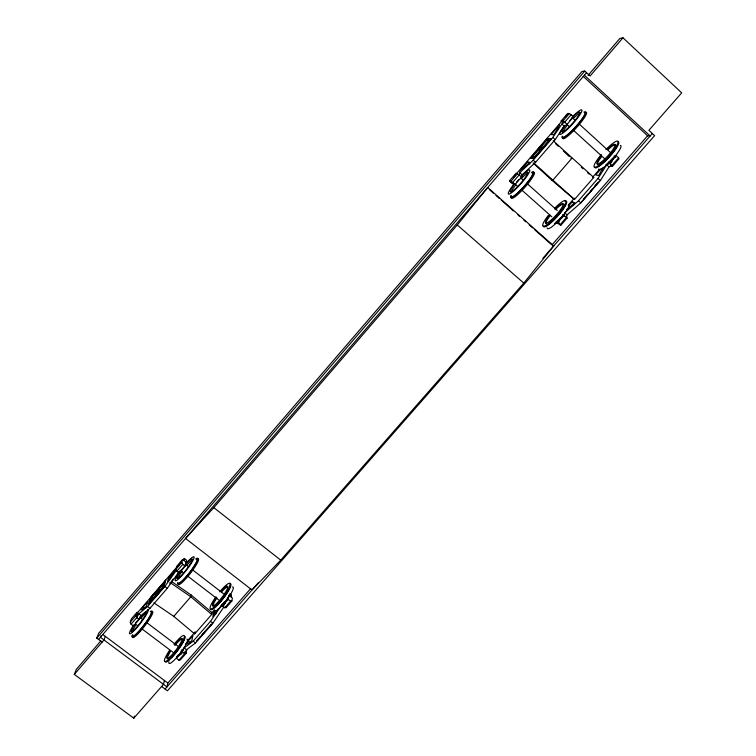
<?xml version="1.0" encoding="UTF-8"?>
<svg xmlns="http://www.w3.org/2000/svg" width="756" height="756" viewBox="0 0 756 756"><rect width="100%" height="100%" fill="white"/><g stroke="black" fill="none" stroke-linecap="round" stroke-linejoin="round"><path stroke-width="1.13" d="M221.328 605.471L224.787 607.777L226.129 607.607L231.894 601.011L232.347 597.845L228.841 595.142L228.208 599.347L222.425 605.962L221.328 605.471L210.489 621.356L193.196 641.126L184.171 647.958L182.243 651.899L176.545 658.41L178.907 660.186L180.344 659.893L186.033 653.401L186.77 649.924M231.175 596.947L231.478 594.868L229.928 593.668M226.129 607.607L226.29 606.529M556.284 221.839L557.833 222.51L564.278 215.148L564.685 212.842L578.472 200.784L598.053 178.407L606.69 164.799L609.733 163.173L616.282 155.689L618.616 157.824L612.077 165.309L609.024 166.915L600.396 180.542L580.825 202.891L567.009 214.921L566.613 217.237L560.177 224.598L560.754 225.382L567.18 218.04L563.078 214.676L564.628 216.065M215.054 610.338L213.693 611.887L212.861 616.631L218.011 609.081M153.903 602.853L173.785 616.367L194.67 633.944L211.727 614.43L212.049 612.634L191.202 595.048L171.442 581.411M194.67 633.944L195.048 632.082M178.907 660.186L184.596 653.685L185.107 651.351L186.278 652.239M182.754 649.574L182.243 651.899L184.596 653.685L186.033 653.401M180.126 654.734L180.467 653.184L182.782 650.538M176.545 658.41L176.97 656.539M191.202 595.048L190.805 596.777L173.785 616.367M250.794 588.47L167.87 683.065L166.963 686.939L100.416 637.299L101.106 635.512M164.402 680.476L163.476 684.341L133.803 718.2L74.305 674.409L76.356 669.334L100.869 640.88M178.463 572.557L167.246 588.338L149.943 608.353L141.287 615.573L139.17 619.41L133.462 626.006L131.062 624.201L136.77 617.605L138.896 613.768L147.524 606.52L164.836 586.495L176.072 570.723L179.37 572.897L185.163 566.206L186.666 560.309L184.303 558.476L182.782 560.243M183.793 560.423L184.303 558.476M179.9 570.893L179.37 572.897L176.97 571.054L176.044 569.136L181.827 562.445L182.602 559.506L186.174 562.256M176.044 569.136L176.866 566.149L182.602 559.506M133.803 718.2L134.398 716.036M510.81 181.705L509.856 181.383L512.209 183.472L515.129 184.473L521.574 177.008L522.169 174.853L535.607 162.275L555.206 139.595L564.25 126.167L567.104 124.343L573.662 116.755L569.476 113.494L567.614 113.476L561.122 120.998L562.303 122.075L564.732 122.17L567.104 124.343M521.574 177.008L517.501 173.682L516.017 173.247L509.629 180.656L512.748 182.357L519.192 174.882L519.797 172.727L533.216 160.13L552.825 137.431L561.878 124.012L564.732 122.17L571.29 114.581M168.701 577.442L167.435 581.893L175.846 569.173L168.701 577.442L170.289 578.652M148.611 604.148L163.636 586.76L165.555 580.154L163.939 586.987L148.611 604.148L150.737 597.316L165.847 580.381M159.289 592.487L157.891 594.112L157.286 593.649L162.88 587.176L164.411 581.931M603.26 167.407L598.648 175.572L595.69 174.929L601.067 168.786L602.608 170.185M157.891 594.112L159.469 588.792L164.307 583.188M157.286 593.649L158.873 588.338L159.469 588.792M149.792 602.324L155.367 595.87L156.983 590.53L157.569 590.984L152.06 597.372L150.727 601.7M148.913 604.375L151.465 596.919L152.06 597.372M139.869 617.217L139.17 619.41L136.77 617.605L135.929 615.601L136.997 612.341L138.187 613.239L136.77 617.605M131.062 624.201L130.24 622.188L131.346 618.89L136.997 612.341M105.339 636.363L103.988 639.963L74.305 674.409M102.126 642.127L96.768 638.13L98.62 633.358L582.007 71.461L584.785 71.064L590.086 75.969L622.982 37.8L681.695 92.846L648.875 130.306L654.62 135.617L167.435 690.804L161.614 686.467M184.596 653.685L186.524 649.725L195.568 642.921L212.861 623.171L223.672 607.276M169.835 583.726L173.171 579.039M523.804 283.094L553.732 245.936L487.724 187.497L457.276 224.986L213.835 507.645L185.532 538.452L252.003 589.973L280.75 560.139L523.804 283.094L457.276 224.986M96.768 638.13L584.785 71.064M98.554 639.463L586.552 72.699M588.017 75.43L619.816 38.518L622.982 37.8M137.072 613.192L181.251 562.01M513.702 176.923L515.242 175.146M516.783 173.36L562.946 119.883M565.261 117.208L567.567 114.534M533.764 158.297L551.086 138.868L534.067 158.571L530.636 157.872L546.635 139.34M527.537 161.86L519.533 171.121L529.824 162.37L527.537 161.86L529.89 163.967M130.24 622.188L135.929 615.601M511.065 181.128L517.501 173.682M561.122 120.998L562.927 121.064L569.476 113.494M540.464 150.047L538.593 149.745L532.356 156.964L531.761 156.435L535.087 157.503L533.263 157.144M548.932 140.238L546.994 140.011L540.738 147.259L540.143 146.721L542.978 147.146L549.31 139.813L549.905 140.351M534.492 156.974L540.805 149.66L541.4 150.198M181.827 562.445L182.763 564.354L176.97 571.054L176.072 570.723M187.412 640.823L195.142 631.978M211.378 613.409L214.468 609.865M568.191 205.188L574.333 198.157M592.77 177.055L599.688 169.146M568.332 206.227L572.141 201.871L574.853 202.778L566.641 209.506M533.027 162.909L551.719 180.117L574.484 199.499L593.762 177.443L553.212 140.777M222.982 604.583L228.388 598.402M564.354 214.279L556.671 223.058L557.824 223.568L559.242 221.952M608.911 163.334L614.288 157.191L615.715 157.399L614.174 155.991M572.935 205.689L574.456 203.95L572.141 201.871M180.656 654.696L182.772 652.277M609.95 163.986L612.114 161.519M231.894 601.011L230.571 601.162L224.787 607.777L222.425 605.962L222.765 603.827L224.334 605.027M200.359 636.722L196.872 640.738L212.181 623.813M201.37 635.598L211.132 624.447M583.906 198.639L587.762 194.235M592.392 188.934L590.36 191.854M594.518 186.477L597.325 183.273M610.394 165.866L612.521 166.244L619.051 158.779L618.616 157.824M581.884 201.54L598.582 181.875M584.369 75.231L650.151 135.976L647.608 135.796L551.918 244.963L553.723 245.936M165.101 689.066L258.231 582.876M542.836 258.344L652.324 133.5M551.086 138.868L547.401 138.461M549.31 139.813L546.408 139.482L546.994 140.011M541.683 147.401L543.573 147.685M540.805 149.66L538.007 149.206L538.593 149.745M608.325 162.937L609.733 163.173L612.521 166.244M570.875 158.07L571.895 158.25L552.664 180.382L551.719 180.117M530.636 157.872L534.067 158.571M592.657 177.188L593.762 177.443M518.191 174.589L519.192 174.882M566.575 217.794L567.18 218.04M560.754 225.382L556.284 222.188M562.927 121.064L564.732 122.17M170.024 582.451L190.805 596.777L211.727 614.43M102.674 634.378L167.87 683.065M135.56 624.097L137.422 625.505M142.09 629.011L172.869 652.182M138.896 613.768L141.287 615.573M184.171 647.958L186.524 649.725M136.288 614.505L137.479 615.412M142.355 619.306L139.558 617.198A3.988 0.576 -52.5 0 1 139.52 617.491M147.014 622.821L177.736 646.011M147.524 606.52L149.943 608.353M193.196 641.126L195.568 642.921M143.13 607.059L144.717 608.259M188.14 641.126L190.474 642.893M156.416 595.69L158.429 588.971M155.367 595.87L155.972 596.323M164.836 586.495L167.246 588.338M210.489 621.356L212.861 623.171M162.88 587.176L163.476 587.639M213.693 611.887L216.027 613.683M223.88 602.305L225.439 603.505M183.16 572.623L180.363 570.478A3.969 0.586 -52.1 0 0 183.755 567.123M186.883 575.496L218.578 599.848M221.612 604.327L223.171 605.518M188.093 566.424L185.296 564.278A3.969 0.586 -52.1 0 1 184.322 566.32M192.742 570.005L223.455 593.668M182.763 564.354L185.163 566.206M228.208 599.347L230.571 601.162M213.835 507.645L280.75 560.139M581.326 167.246L583.074 168.777M587.431 172.604L589.17 174.126M574.484 199.499L533.906 163.107M489.86 190.03L493.356 193.13M495.983 195.445L499.48 198.544M501.228 200.094L513.456 210.924M517.832 214.789L519.58 216.339M523.946 220.204L525.694 221.754M529.191 224.853L532.687 227.943M534.435 229.493L551.039 244.197M562.662 214.893L564.212 216.273M520.875 178L522.604 179.55M526.941 183.415L557.295 210.518M515.384 184.341L517.123 185.881M521.46 189.747L551.823 216.792M512.748 182.357L515.129 184.473M557.833 222.51L560.177 224.598M509.629 180.656L513.173 183.802M519.797 172.727L522.169 174.853M564.685 212.842L567.009 214.921M533.216 160.13L535.607 162.275M578.472 200.784L580.825 202.891M539.009 148.176L542.562 148.734M552.825 137.431L555.206 139.595M598.053 178.407L600.396 180.542M567.104 124.513L569.703 126.876M573.161 130.032L604.337 158.429M562.322 121.045L563.513 122.122M610.65 165.054L611.812 166.112M561.878 124.012L564.25 126.167M606.69 164.799L609.024 166.915M556.501 128.303L558.07 129.73M571.933 117.388L574.532 119.76M578.869 123.719L610.054 152.202M583.15 76.29L647.608 135.796M555.641 143.829L558.174 146.201M563.258 150.945L569.183 156.483M571.602 118.238A4.29 0.652 -48 0 1 569.873 120.535M614.392 156.161A4.262 0.822 -47.4 0 1 614.345 156.511M614.108 157.05A4.262 0.822 -47.4 0 1 610.905 160.915A4.262 0.822 -47.4 0 1 608.514 162.228M618.134 141.807A17.473 3.307 -47.5 0 1 609.204 157.125A17.473 3.307 -47.5 0 1 594.745 167.284M616.924 146.56A16.292 3.081 -47.5 0 1 602.428 163.372M600.897 164.61A16.292 3.081 -47.5 0 1 599.31 165.734M605.896 149.518A17.473 3.289 -47.5 0 1 617.198 144.679A17.473 3.289 -47.5 0 1 597.552 166.112A17.473 3.289 -47.5 0 1 601.36 154.479M607.692 148.904A13.277 2.504 -47.5 0 1 614.241 147.429A13.277 2.504 -47.5 0 1 599.99 162.975A13.277 2.504 -47.5 0 1 600.878 156.322M620.355 145.417A16.282 3.128 -47.4 0 1 612.048 159.724A16.282 3.128 -47.4 0 1 598.525 169.155M612.747 158.061A13.287 2.551 -47.4 0 1 605.679 164.988M608.268 149.433A13.277 2.504 -47.5 0 1 615.582 146.286M604.781 160.083A13.277 2.504 -47.5 0 1 603.231 161.463M597.883 164.619A13.277 2.504 -47.5 0 1 601.464 156.851M583.915 112.115A17.586 2.759 -48 0 1 575.911 126.734A17.586 2.759 -48 0 1 562.266 136.118M584.482 112.549A16.396 2.58 -48 0 1 575.76 126.621A16.396 2.58 -48 0 1 562.738 136.656M586.023 112.37A17.577 2.778 -48 0 1 576.686 127.462A17.577 2.778 -48 0 1 562.71 138.206M573.275 115.904A16.405 2.533 -48 0 1 580.816 113.258A16.405 2.533 -48 0 1 563.626 132.555A16.405 2.533 -48 0 1 564.363 125.902M572.821 117.038A13.391 2.07 -48 0 1 578.992 114.846A13.391 2.07 -48 0 1 565.034 130.561A13.391 2.07 -48 0 1 565.384 125.42M562.776 132.697A13.391 2.079 -48 0 1 567.047 125.524M573.842 117.974A13.391 2.079 -48 0 1 580.532 113.003M518.625 179.786A4.205 0.652 -48.6 0 1 516.471 182.177M562.54 215.753A4.167 0.822 -48 0 1 559.459 219.807A4.167 0.822 -48 0 1 556.917 221.234M565.006 201.351A17.095 3.298 -48.1 0 1 558.334 215.375A17.095 3.298 -48.1 0 1 543.413 226.082M565.677 204.233A15.942 3.071 -48.1 0 1 556.699 216.859A15.942 3.071 -48.1 0 1 545.69 225.978M554.8 208.089A17.095 3.289 -48.1 0 1 565.204 203.959A17.095 3.289 -48.1 0 1 546.796 224.787A17.095 3.289 -48.1 0 1 548.308 215.432M554.857 209.157A12.994 2.495 -48.1 0 1 562.511 206.322A12.994 2.495 -48.1 0 1 548.525 222.084A12.994 2.495 -48.1 0 1 549.725 214.94M568.493 204.753A15.933 3.118 -48.1 0 1 559.733 219.533A15.933 3.118 -48.1 0 1 547.164 227.925M560.536 217.775A13.003 2.542 -48.1 0 1 554.413 223.852M546.333 223.653A12.984 2.504 -48.1 0 1 550.302 215.46M555.443 209.677A12.984 2.504 -48.1 0 1 563.749 204.706M532.167 171.924A17.199 2.759 -48.5 0 1 523.483 187.28A17.199 2.759 -48.5 0 1 511.009 195.36M531.487 172.784A16.046 2.57 -48.5 0 1 524.768 185.551A16.046 2.57 -48.5 0 1 511.311 196.097M532.933 172.614A17.199 2.769 -48.5 0 1 525.751 186.307A17.199 2.769 -48.5 0 1 511.321 197.599M521.99 175.25A16.056 2.523 -48.5 0 1 528.359 173.965A16.056 2.523 -48.5 0 1 511.33 192.884A16.056 2.523 -48.5 0 1 513.863 184.266M521.451 176.479A13.098 2.06 -48.5 0 1 526.639 175.449A13.098 2.06 -48.5 0 1 512.738 190.881A13.098 2.06 -48.5 0 1 514.808 183.85M511.292 192.232A13.098 2.07 -48.5 0 1 515.838 184.766M520.978 178.898A13.098 2.07 -48.5 0 1 527.764 173.19M228.132 597.523A3.941 0.737 -52.5 0 1 226.091 601.011A3.941 0.737 -52.5 0 1 223.426 603.496M230.07 583.793A16.169 2.967 -52.5 0 1 223.852 597.741A16.169 2.967 -52.5 0 1 210.896 609.345M225.212 587.299A16.169 2.967 -52.5 0 1 226.724 585.909M230.202 584.861A15.082 2.769 -52.5 0 1 230.306 585.881M229.777 587.648A15.082 2.769 -52.5 0 1 217.548 604.828M219.788 591.806A16.169 2.958 -52.5 0 1 229.597 586.505A16.169 2.958 -52.5 0 1 213.192 607.824A16.169 2.958 -52.5 0 1 215.989 596.739M220.865 591.646A12.285 2.249 -52.5 0 1 227.159 589.179A12.285 2.249 -52.5 0 1 214.94 604.923A12.285 2.249 -52.5 0 1 216.377 597.429M232.451 586.968A15.073 2.807 -52.5 0 1 226.696 600.009A15.073 2.807 -52.5 0 1 214.591 610.81M229.824 594.339A12.304 2.296 -52.5 0 1 228.86 595.936M228.331 596.767A12.304 2.296 -52.5 0 1 227.15 598.478M224.541 601.908A12.304 2.296 -52.5 0 1 221.215 605.65M221.99 598.582A12.285 2.249 -52.5 0 1 219.958 601.029M213.116 606.161A12.285 2.249 -52.5 0 1 216.963 597.873M221.451 592.099A12.285 2.249 -52.5 0 1 227.688 586.732M195.719 558.986A16.263 2.476 -52.1 0 1 190.238 571.886A16.263 2.476 -52.1 0 1 177.613 582.734M196.428 559.128A15.167 2.315 -52.1 0 1 190.077 571.819A15.167 2.315 -52.1 0 1 178.246 582.97M197.826 558.873A16.263 2.495 -52.1 0 1 191.032 572.481A16.263 2.495 -52.1 0 1 178.35 584.426M191.4 570.96A12.361 1.89 -52.1 0 1 190.106 572.689M185.938 563.607A15.177 2.268 -52.1 0 1 193.356 559.648A15.177 2.268 -52.1 0 1 178.737 578.765A15.177 2.268 -52.1 0 1 178.964 572.727M185.692 564.543A12.389 1.852 -52.1 0 1 191.561 561.699A12.389 1.852 -52.1 0 1 179.153 577.499A12.389 1.852 -52.1 0 1 181.138 570.345M178 578.416A12.389 1.862 -52.1 0 1 182.177 571.139M186.732 565.337A12.389 1.862 -52.1 0 1 192.818 559.78M138.471 619.372A3.988 0.576 -52.5 0 1 135.456 623.01M182.385 649.839A3.96 0.718 -53 0 1 180.561 653.023A3.96 0.718 -53 0 1 177.991 655.698M185.144 636.372A16.235 2.892 -53 0 1 176.28 652.371A16.235 2.892 -53 0 1 165.186 661.68M184.473 637.223A15.139 2.693 -53 0 1 184.455 638.395M183.793 640.294A15.139 2.693 -53 0 1 171.376 657.663M169.268 659.629A15.139 2.693 -53 0 1 167.577 660.848M173.974 644.358A16.235 2.882 -53 0 1 183.906 638.433A16.235 2.882 -53 0 1 167.917 659.931A16.235 2.882 -53 0 1 169.627 650.198M175.562 643.564A12.332 2.183 -53 0 1 181.393 641.39A12.332 2.183 -53 0 1 169.609 657.04A12.332 2.183 -53 0 1 169.93 651.039M186.864 639.132A15.129 2.731 -53 0 1 179.257 654.441A15.129 2.731 -53 0 1 168.957 661.859M182.224 649.489A12.351 2.23 -53 0 1 181.024 651.237M178.397 654.677A12.351 2.23 -53 0 1 177.055 656.265M174.825 645.567A12.332 2.192 -53 0 1 182.546 640.219M179.55 646.219A12.332 2.192 -53 0 1 178.407 647.93M175.175 652.239A12.332 2.192 -53 0 1 173.833 653.827M167.86 658.835A12.332 2.192 -53 0 1 170.516 651.483M150.264 611.547A16.33 2.41 -52.5 0 1 143.933 625.363A16.33 2.41 -52.5 0 1 132.026 635.399M150.822 611.84A15.233 2.249 -52.5 0 1 142.591 626.818A15.233 2.249 -52.5 0 1 132.697 634.634M152.239 611.566A16.33 2.429 -52.5 0 1 144.736 625.949A16.33 2.429 -52.5 0 1 132.621 637.242M148.1 620.071A12.408 1.843 -52.5 0 1 147.061 621.687M140.597 630.041A12.408 1.843 -52.5 0 1 137.649 633.046M140.37 616.99A12.436 1.805 -52.5 0 1 145.785 614.458A12.436 1.805 -52.5 0 1 133.784 630.135A12.436 1.805 -52.5 0 1 134.634 624.484M147.789 609.544A15.243 2.211 -52.5 0 1 142.723 620.213A15.243 2.211 -52.5 0 1 130.599 633.604A15.243 2.211 -52.5 0 1 133.68 625.117M132.234 632.101A12.436 1.814 -52.5 0 1 135.664 625.259M141.4 617.765A12.436 1.814 -52.5 0 1 147.193 612.549M192.856 635.73L191.826 640.672L187.535 643.932L185.778 643.819L192.856 635.73M147.855 601.596L146.39 606.255L142.289 609.705L140.777 609.79L147.855 601.596M559.204 125.184L557.956 128.397L553.657 134.776L551.124 134.54L559.204 125.184"/></g></svg>
